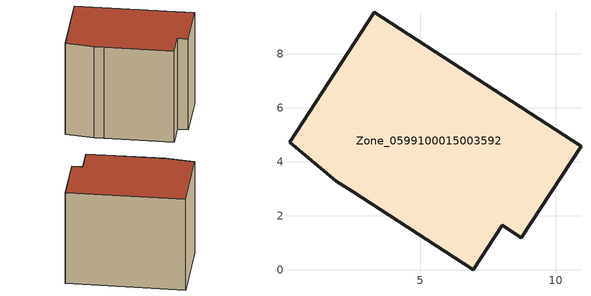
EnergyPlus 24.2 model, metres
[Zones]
Zone_0599100015003592
 floor ground (C_G): 1.88,3.28 0.15,4.72 3.28,9.54 10.94,4.58 8.73,1.18 8.02,1.65 6.95,0 2.48,2.9 z0.79
 wall outside (C_F): 2.48,2.9 6.95,0 8.02,1.65 8.73,1.18 10.94,4.58 3.28,9.54 0.15,4.72 1.88,3.28 2.48,2.9 z0.79:8.63
 roof outside (C_R): 0.15,4.72 1.88,3.28 2.48,2.9 6.95,0 8.02,1.65 8.73,1.18 10.94,4.58 3.28,9.54 z8.63
[BUILDING]
Pand.0599100015003592: North Axis=0; Terrain=City; Loads Convergence Tolerance Value=0.04; Temperature Convergence Tolerance Value=0.4; Solar Distribution=FullExterior; Maximum Number of Warmup Days=25; Minimum Number of Warmup Days=1
[Site:Location]
Rotterdam.The.Hague.AP_ZH_NLD Design_Conditions: Latitude=51.96; Longitude=4.45; Time Zone=1; Elevation=-4.5
[SITE:GROUNDTEMPERATURE:BUILDINGSURFACE]
18, 18, 18, 18, 18, 18, 18, 18, 18, 18, 18, 18
[MATERIAL] Thermal Absorptance=0.9; Solar Absorptance=0.7; Visible Absorptance=0.7
Name | Roughness | Thickness | Conductivity | Density | Specific Heat
G.TC.1965-1974 | MediumSmooth | 0.15 | 0.882353 | 540 | 1210
F.TC.1965-1974 | Rough | 0.3 | 0.697674 | 1920 | 840
R.TC.1965-1974 | MediumRough | 0.2 | 0.232558 | 1500 | 1000
[CONSTRUCTION]
C_G: G.TC.1965-1974
C_F: F.TC.1965-1974
C_R: R.TC.1965-1974
[ZONE]
Zone_0599100015003592: Type=1; Multiplier=1; Ceiling Height=Autocalculate; Volume=Autocalculate; Floor Area=autocalculate; Part of Total Floor Area=Yes
[ZONEINFILTRATION:DESIGNFLOWRATE]
Infil_Zone_0599100015003592: Zone or ZoneList or Space or SpaceList=Zone_0599100015003592; Schedule=AlwaysOn; Design Flow Rate Calculation Method=Flow/Area; Flow Rate per Floor Area=0.003; Constant Term Coefficient=1; Temperature Term Coefficient=0; Velocity Term Coefficient=0; Velocity Squared Term Coefficient=0
[HVACTEMPLATE:ZONE:IDEALLOADSAIRSYSTEM]
Zone_0599100015003592: Maximum Heating Supply Air Temperature=50; Minimum Cooling Supply Air Temperature=13; Maximum Heating Supply Air Humidity Ratio=0.0156; Minimum Cooling Supply Air Humidity Ratio=0.0077; Heating Limit=NoLimit; Cooling Limit=NoLimit; Dehumidification Control Type=ConstantSensibleHeatRatio; Cooling Sensible Heat Ratio=0.7; Dehumidification Setpoint=60; Humidification Control Type=None; Humidification Setpoint=30; Outdoor Air Method=None; Outdoor Air Flow Rate per Person=0.00944; Outdoor Air Flow Rate per Zone Floor Area=0; Outdoor Air Flow Rate per Zone=0; Demand Controlled Ventilation Type=None; Outdoor Air Economizer Type=NoEconomizer; Heat Recovery Type=None; Sensible Heat Recovery Effectiveness=0.7; Latent Heat Recovery Effectiveness=0.65
[ZONECONTROL:THERMOSTAT]
ThermostatControl_Zone_0599100015003592: Zone or ZoneList=Zone_0599100015003592; Control Type Schedule=DualSetpointControlType; Control 1=Thermostat_Zone_0599100015003592; Temperature Difference Between Cutout And Setpoint=0
[THERMOSTATSETPOINT:DUALSETPOINT]
Thermostat_Zone_0599100015003592: Heating Setpoint Temperature Schedule=HeatingSetpoint_Zone_0599100015003592; Cooling Setpoint Temperature Schedule=CoolingSetpoint_Zone_0599100015003592
[SCHEDULE:COMPACT]
HeatingSetpoint_Zone_0599100015003592: Through: 12/31, For: AllDays, Until: 24:00, 21
CoolingSetpoint_Zone_0599100015003592: Through: 12/31, For: AllDays, Until: 24:00, 24
DualSetpointControlType: Through: 12/31, For: AllDays, Until: 24:00, 4
AlwaysOn: Through: 12/31, For: AllDays, Until: 24:00, 1
